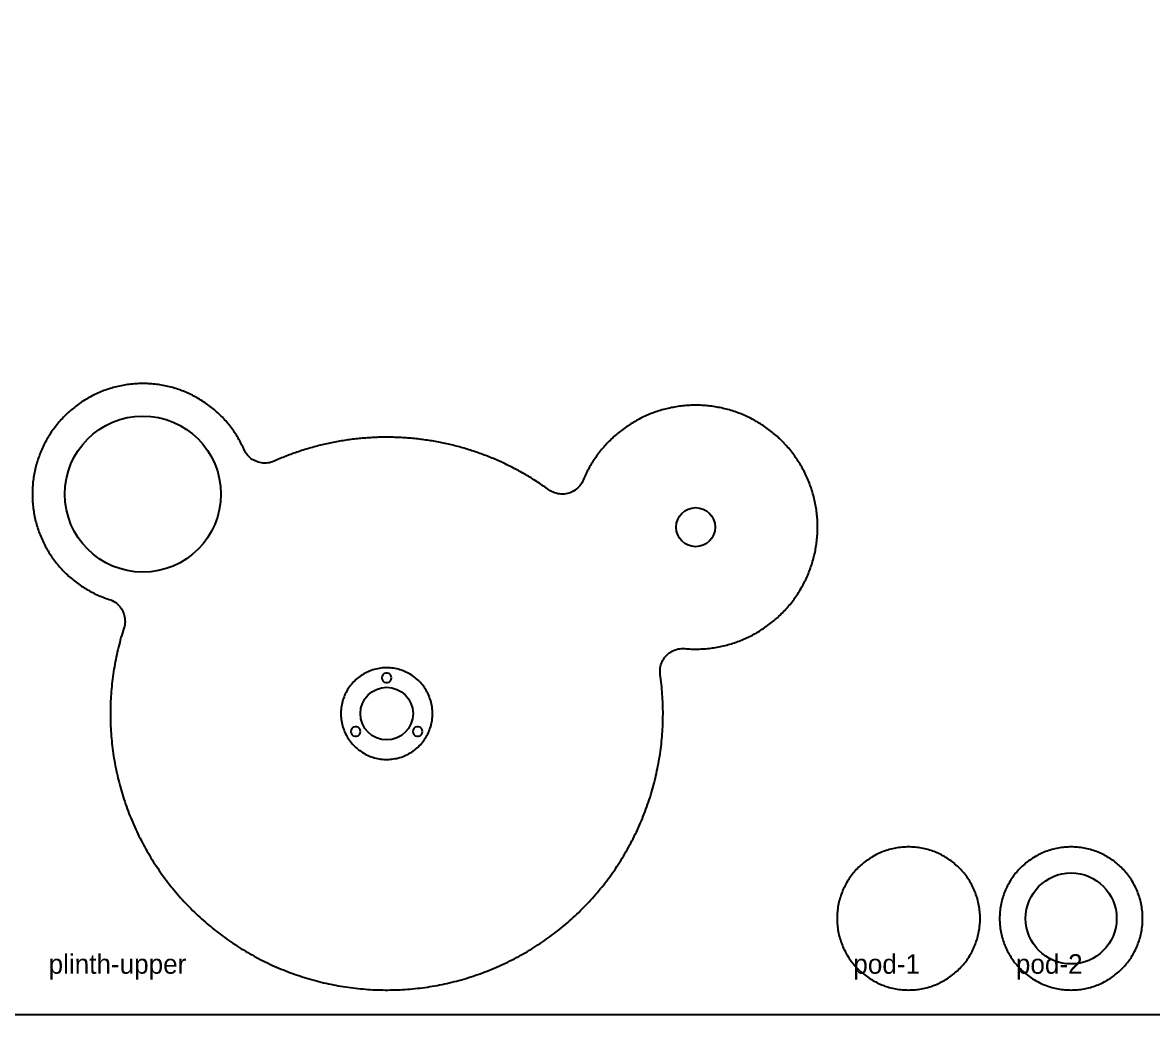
# Model space of a CAD drawing. Header units: millimetres. Extents: x 0 to 2440, y 0 to 1220.
# Drawn here: x 504 to 1199, y 0 to 610 of the extents above; entities that cross this region are included whole.
import ezdxf

# ---------------------------------------------------------------- set-up
doc = ezdxf.new("R2010")
doc.units = ezdxf.units.MM
for name, color, linetype in [('CUT_INSIDE', 5, 'Continuous'), ('CUT_OUTSIDE', 1, 'Continuous'), ('POCKET_16MM', 3, 'Continuous'), ('POCKET_6MM', 3, 'Continuous')]:
    doc.layers.add(name, color=color, linetype=linetype)

msp = doc.modelspace()

# ---------------------------------------------------------------- linework, layer by layer
at = {"layer": 'CUT_INSIDE'}
for centre, radius in [((578.09, 320), 48), ((918.18, 299.67), 12), ((728.09, 185), 16.2), ((1149.18, 59), 28)]:
    msp.add_circle(centre, radius, dxfattribs=at)
at = {"layer": 'CUT_OUTSIDE'}
for points in [[(911.49, 224.97), (912.49, 224.89), (913.49, 224.82), (914.49, 224.76), (915.49, 224.72), (916.49, 224.69), (917.49, 224.67), (918.49, 224.67), (919.49, 224.68), (920.49, 224.7), (921.49, 224.74), (922.49, 224.79), (923.49, 224.86), (924.49, 224.94), (925.49, 225.03), (926.48, 225.13), (927.48, 225.25), (928.47, 225.38), (929.46, 225.52), (930.45, 225.68), (931.44, 225.85), (932.42, 226.03), (933.4, 226.23), (934.38, 226.44), (935.36, 226.66), (936.33, 226.9), (937.3, 227.15), (938.27, 227.41), (939.23, 227.68), (940.19, 227.97), (941.14, 228.27), (942.1, 228.58), (943.04, 228.91), (943.99, 229.25), (944.92, 229.6), (945.86, 229.96), (946.78, 230.34), (947.71, 230.73), (948.63, 231.13), (949.54, 231.54), (950.44, 231.96), (951.35, 232.4), (952.24, 232.85), (953.13, 233.31), (954.01, 233.78), (954.89, 234.27), (955.76, 234.76), (956.62, 235.27), (957.48, 235.79), (958.33, 236.32), (959.17, 236.86), (960, 237.41), (960.83, 237.98), (961.65, 238.55), (962.46, 239.14), (963.27, 239.74), (964.06, 240.34), (964.85, 240.96), (965.63, 241.59), (966.4, 242.23), (967.17, 242.88), (967.92, 243.54), (968.66, 244.2), (969.4, 244.88), (970.13, 245.57), (970.85, 246.27), (971.55, 246.98), (972.25, 247.7), (972.94, 248.42), (973.62, 249.16), (974.29, 249.9), (974.95, 250.66), (975.6, 251.42), (976.24, 252.19), (976.87, 252.97), (977.48, 253.76), (978.09, 254.55), (978.69, 255.36), (979.28, 256.17), (979.85, 256.99), (980.42, 257.81), (980.97, 258.65), (981.51, 259.49), (982.04, 260.34), (982.56, 261.2), (983.07, 262.06), (983.57, 262.93), (984.05, 263.81), (984.52, 264.69), (984.98, 265.58), (985.43, 266.47), (985.87, 267.37), (986.3, 268.28), (986.71, 269.19), (987.11, 270.11), (987.5, 271.03), (987.87, 271.96), (988.24, 272.89), (988.59, 273.83), (988.93, 274.77), (989.25, 275.72), (989.57, 276.67), (989.87, 277.63), (990.16, 278.58), (990.43, 279.55), (990.69, 280.51), (990.94, 281.48), (991.18, 282.46), (991.4, 283.43), (991.61, 284.41), (991.81, 285.39), (991.99, 286.38), (992.16, 287.36), (992.32, 288.35), (992.47, 289.34), (992.6, 290.34), (992.72, 291.33), (992.82, 292.33), (992.91, 293.32), (992.99, 294.32), (993.05, 295.32), (993.11, 296.32), (993.14, 297.32), (993.17, 298.32), (993.18, 299.32), (993.18, 300.33), (993.16, 301.33), (993.13, 302.33), (993.09, 303.33), (993.04, 304.33), (992.97, 305.33), (992.88, 306.32), (992.79, 307.32), (992.68, 308.32), (992.56, 309.31), (992.42, 310.3), (992.27, 311.29), (992.11, 312.28), (991.94, 313.27), (991.75, 314.25), (991.55, 315.23), (991.33, 316.21), (991.11, 317.19), (990.87, 318.16), (990.61, 319.13), (990.35, 320.09), (990.07, 321.05), (989.78, 322.01), (989.47, 322.96), (989.15, 323.91), (988.82, 324.86), (988.48, 325.8), (988.13, 326.74), (987.76, 327.67), (987.38, 328.59), (986.99, 329.52), (986.58, 330.43), (986.16, 331.34), (985.74, 332.25), (985.29, 333.15), (984.84, 334.04), (984.38, 334.93), (983.9, 335.81), (983.41, 336.68), (982.91, 337.55), (982.4, 338.41), (981.88, 339.26), (981.34, 340.11), (980.8, 340.95), (980.24, 341.78), (979.67, 342.61), (979.09, 343.42), (978.5, 344.23), (977.9, 345.03), (977.29, 345.83), (976.67, 346.61), (976.04, 347.39), (975.4, 348.16), (974.75, 348.92), (974.08, 349.67), (973.41, 350.41), (972.73, 351.14), (972.04, 351.87), (971.33, 352.58), (970.62, 353.29), (969.9, 353.98), (969.17, 354.67), (968.43, 355.34), (967.69, 356.01), (966.93, 356.66), (966.16, 357.31), (965.39, 357.95), (964.61, 358.57), (963.82, 359.19), (963.02, 359.79), (962.21, 360.38), (961.4, 360.97), (960.58, 361.54), (959.75, 362.1), (958.91, 362.65), (958.06, 363.19), (957.21, 363.71), (956.35, 364.23), (955.49, 364.73), (954.62, 365.22), (953.74, 365.7), (952.85, 366.17), (951.96, 366.63), (951.07, 367.08), (950.16, 367.51), (949.25, 367.93), (948.34, 368.34), (947.42, 368.73), (946.5, 369.12), (945.57, 369.49), (944.63, 369.85), (943.69, 370.2), (942.75, 370.53), (941.8, 370.85), (940.85, 371.16), (939.89, 371.46), (938.93, 371.74), (937.97, 372.01), (937, 372.27), (936.03, 372.51), (935.05, 372.75), (934.08, 372.97), (933.1, 373.17), (932.11, 373.36), (931.13, 373.54), (930.14, 373.71), (929.15, 373.86), (928.16, 374), (927.17, 374.13), (926.17, 374.24), (925.18, 374.34), (924.18, 374.43), (923.18, 374.5), (922.18, 374.56), (921.18, 374.61), (920.18, 374.64), (919.18, 374.66), (918.18, 374.67), (917.18, 374.66), (916.18, 374.64), (915.17, 374.61), (914.17, 374.56), (913.17, 374.5), (912.18, 374.43), (911.18, 374.34), (910.18, 374.24), (909.19, 374.13), (908.19, 374), (907.2, 373.86), (906.21, 373.71), (905.23, 373.54), (904.24, 373.36), (903.26, 373.17), (902.28, 372.96), (901.3, 372.75), (900.33, 372.51), (899.36, 372.27), (898.39, 372.01), (897.42, 371.74), (896.46, 371.46), (895.51, 371.16), (894.55, 370.85), (893.61, 370.53), (892.66, 370.19), (891.72, 369.85), (890.79, 369.49), (889.86, 369.12), (888.93, 368.73), (888.02, 368.34), (887.1, 367.93), (886.19, 367.51), (885.29, 367.07), (884.39, 366.63), (883.5, 366.17), (882.62, 365.7), (881.74, 365.22), (880.87, 364.73), (880, 364.22), (879.14, 363.71), (878.29, 363.18), (877.45, 362.64), (876.61, 362.09), (875.78, 361.53), (874.96, 360.96), (874.14, 360.38), (873.34, 359.79), (872.54, 359.18), (871.75, 358.57), (870.97, 357.94), (870.19, 357.31), (869.43, 356.66), (868.67, 356.01), (867.92, 355.34), (867.18, 354.66), (866.45, 353.98), (865.73, 353.28), (865.02, 352.58), (864.32, 351.86), (863.63, 351.14), (862.95, 350.41), (862.27, 349.66), (861.61, 348.91), (860.96, 348.15), (860.32, 347.39), (859.69, 346.61), (859.06, 345.82), (858.45, 345.03), (857.85, 344.23), (857.26, 343.42), (856.68, 342.6), (856.12, 341.78), (855.56, 340.94), (855.01, 340.11), (854.48, 339.26), (853.96, 338.4), (853.45, 337.54), (852.95, 336.68), (852.46, 335.8), (851.98, 334.92), (851.52, 334.03), (851.06, 333.14), (850.62, 332.24), (850.19, 331.34), (849.78, 330.43), (849.37, 329.51), (848.98, 328.59), (848.56, 327.67), (848.07, 326.79), (847.52, 325.94), (846.91, 325.14), (846.25, 324.38), (845.53, 323.67), (844.76, 323.02), (843.95, 322.42), (843.09, 321.88), (842.2, 321.41), (841.28, 321), (840.33, 320.65), (839.36, 320.38), (838.37, 320.18), (837.37, 320.05), (836.37, 319.99), (835.36, 320.01), (834.35, 320.09), (833.36, 320.25), (832.37, 320.48), (831.41, 320.78), (830.47, 321.15), (829.56, 321.59), (828.69, 322.09), (827.85, 322.65), (827.03, 323.24), (826.21, 323.82), (825.39, 324.4), (824.56, 324.97), (823.73, 325.54), (822.9, 326.1), (822.07, 326.66), (821.23, 327.21), (820.38, 327.76), (819.54, 328.31), (818.69, 328.84), (817.84, 329.38), (816.98, 329.91), (816.12, 330.43), (815.26, 330.95), (814.4, 331.46), (813.53, 331.97), (812.66, 332.47), (811.79, 332.97), (810.91, 333.46), (810.03, 333.95), (809.15, 334.43), (808.26, 334.91), (807.37, 335.38), (806.48, 335.84), (805.59, 336.3), (804.69, 336.76), (803.8, 337.21), (802.89, 337.66), (801.99, 338.1), (801.08, 338.53), (800.17, 338.96), (799.26, 339.38), (798.35, 339.8), (797.43, 340.21), (796.51, 340.62), (795.59, 341.02), (794.67, 341.42), (793.74, 341.81), (792.81, 342.2), (791.88, 342.58), (790.95, 342.95), (790.01, 343.32), (789.08, 343.68), (788.14, 344.04), (787.2, 344.39), (786.25, 344.74), (785.31, 345.08), (784.36, 345.42), (783.41, 345.75), (782.46, 346.07), (781.5, 346.39), (780.55, 346.7), (779.59, 347.01), (778.63, 347.31), (777.67, 347.61), (776.71, 347.9), (775.75, 348.18), (774.78, 348.46), (773.81, 348.73), (772.84, 349), (771.87, 349.26), (770.9, 349.52), (769.93, 349.77), (768.95, 350.01), (767.98, 350.25), (767, 350.49), (766.02, 350.71), (765.04, 350.93), (764.06, 351.15), (763.07, 351.36), (762.09, 351.56), (761.1, 351.76), (760.12, 351.95), (759.13, 352.14), (758.14, 352.32), (757.15, 352.5), (756.16, 352.67), (755.17, 352.83), (754.17, 352.99), (753.18, 353.14), (752.19, 353.28), (751.19, 353.42), (750.19, 353.56), (749.2, 353.68), (748.2, 353.81), (747.2, 353.92), (746.2, 354.03), (745.2, 354.14), (744.2, 354.23), (743.2, 354.33), (742.2, 354.41), (741.2, 354.49), (740.19, 354.57), (739.19, 354.64), (738.19, 354.7), (737.18, 354.76), (736.18, 354.81), (735.18, 354.85), (734.17, 354.89), (733.17, 354.92), (732.16, 354.95), (731.16, 354.97), (730.15, 354.99), (729.15, 355), (728.14, 355), (727.14, 355), (726.13, 354.99), (725.12, 354.97), (724.12, 354.95), (723.11, 354.93), (722.11, 354.89), (721.11, 354.86), (720.1, 354.81), (719.1, 354.76), (718.09, 354.7), (717.09, 354.64), (716.09, 354.57), (715.08, 354.5), (714.08, 354.42), (713.08, 354.34), (712.08, 354.24), (711.08, 354.15), (710.08, 354.04), (709.08, 353.93), (708.08, 353.82), (707.08, 353.7), (706.09, 353.57), (705.09, 353.44), (704.09, 353.3), (703.1, 353.15), (702.11, 353), (701.11, 352.84), (700.12, 352.68), (699.13, 352.51), (698.14, 352.34), (697.15, 352.16), (696.16, 351.97), (695.18, 351.78), (694.19, 351.58), (693.21, 351.38), (692.22, 351.17), (691.24, 350.96), (690.26, 350.74), (689.28, 350.51), (688.3, 350.28), (687.33, 350.04), (686.35, 349.8), (685.38, 349.55), (684.4, 349.29), (683.43, 349.03), (682.46, 348.76), (681.5, 348.49), (680.53, 348.21), (679.57, 347.93), (678.6, 347.64), (677.64, 347.34), (676.68, 347.04), (675.73, 346.73), (674.77, 346.42), (673.82, 346.1), (672.87, 345.78), (671.92, 345.45), (670.97, 345.11), (670.02, 344.77), (669.08, 344.43), (668.14, 344.08), (667.2, 343.72), (666.26, 343.36), (665.32, 342.99), (664.39, 342.61), (663.46, 342.23), (662.53, 341.85), (661.61, 341.46), (660.68, 341.06), (659.76, 340.66), (658.84, 340.26), (657.91, 339.88), (656.96, 339.57), (655.98, 339.33), (654.99, 339.16), (654, 339.07), (652.99, 339.04), (651.99, 339.09), (651, 339.21), (650.01, 339.39), (649.04, 339.65), (648.1, 339.98), (647.18, 340.37), (646.28, 340.83), (645.43, 341.35), (644.61, 341.94), (643.84, 342.57), (643.11, 343.27), (642.44, 344.01), (641.82, 344.8), (641.26, 345.63), (640.76, 346.5), (640.32, 347.4), (639.91, 348.31), (639.49, 349.22), (639.05, 350.12), (638.6, 351.01), (638.14, 351.9), (637.67, 352.78), (637.18, 353.65), (636.67, 354.52), (636.16, 355.38), (635.63, 356.23), (635.09, 357.07), (634.54, 357.91), (633.98, 358.73), (633.4, 359.55), (632.81, 360.36), (632.21, 361.16), (631.6, 361.95), (630.98, 362.74), (630.35, 363.51), (629.7, 364.28), (629.04, 365.03), (628.37, 365.77), (627.69, 366.51), (627.01, 367.23), (626.3, 367.95), (625.59, 368.65), (624.87, 369.35), (624.14, 370.03), (623.4, 370.7), (622.65, 371.36), (621.89, 372.01), (621.12, 372.65), (620.34, 373.28), (619.55, 373.9), (618.75, 374.5), (617.95, 375.09), (617.13, 375.67), (616.31, 376.24), (615.48, 376.8), (614.64, 377.34), (613.79, 377.87), (612.93, 378.39), (612.07, 378.9), (611.2, 379.39), (610.32, 379.87), (609.44, 380.34), (608.55, 380.8), (607.65, 381.24), (606.74, 381.67), (605.83, 382.08), (604.92, 382.48), (603.99, 382.87), (603.07, 383.25), (602.13, 383.61), (601.19, 383.95), (600.25, 384.29), (599.3, 384.61), (598.35, 384.91), (597.39, 385.2), (596.43, 385.48), (595.46, 385.74), (594.49, 385.99), (593.52, 386.22), (592.55, 386.44), (591.57, 386.65), (590.58, 386.84), (589.6, 387.02), (588.61, 387.18), (587.62, 387.33), (586.63, 387.46), (585.64, 387.58), (584.64, 387.68), (583.64, 387.77), (582.65, 387.85), (581.65, 387.91), (580.65, 387.95), (579.65, 387.98), (578.65, 388), (577.65, 388), (576.65, 387.98), (575.64, 387.95), (574.65, 387.91), (573.65, 387.85), (572.65, 387.78), (571.65, 387.69), (570.66, 387.59), (569.66, 387.47), (568.67, 387.34), (567.68, 387.2), (566.69, 387.04), (565.71, 386.86), (564.72, 386.67), (563.74, 386.47), (562.77, 386.25), (561.79, 386.02), (560.83, 385.77), (559.86, 385.51), (558.9, 385.23), (557.94, 384.94), (556.99, 384.64), (556.04, 384.32), (555.09, 383.99), (554.15, 383.65), (553.22, 383.29), (552.29, 382.91), (551.37, 382.53), (550.45, 382.13), (549.54, 381.71), (548.63, 381.29), (547.74, 380.85), (546.84, 380.39), (545.96, 379.93), (545.08, 379.45), (544.21, 378.96), (543.34, 378.45), (542.49, 377.93), (541.64, 377.4), (540.8, 376.86), (539.97, 376.31), (539.14, 375.74), (538.32, 375.16), (537.52, 374.57), (536.72, 373.97), (535.93, 373.35), (535.15, 372.73), (534.38, 372.09), (533.62, 371.44), (532.86, 370.78), (532.12, 370.11), (531.39, 369.43), (530.67, 368.73), (529.95, 368.03), (529.25, 367.32), (528.56, 366.59), (527.88, 365.86), (527.21, 365.12), (526.55, 364.36), (525.91, 363.6), (525.27, 362.83), (524.65, 362.04), (524.03, 361.25), (523.43, 360.45), (522.84, 359.64), (522.26, 358.83), (521.7, 358), (521.15, 357.17), (520.61, 356.33), (520.08, 355.48), (519.56, 354.62), (519.06, 353.75), (518.57, 352.88), (518.09, 352), (517.63, 351.11), (517.17, 350.22), (516.74, 349.32), (516.31, 348.42), (515.9, 347.5), (515.5, 346.59), (515.12, 345.66), (514.75, 344.73), (514.39, 343.8), (514.05, 342.86), (513.72, 341.91), (513.4, 340.96), (513.1, 340.01), (512.81, 339.05), (512.54, 338.09), (512.28, 337.12), (512.04, 336.15), (511.8, 335.18), (511.59, 334.2), (511.39, 333.22), (511.2, 332.24), (511.03, 331.25), (510.87, 330.26), (510.72, 329.27), (510.6, 328.28), (510.48, 327.29), (510.38, 326.29), (510.3, 325.29), (510.23, 324.3), (510.17, 323.3), (510.13, 322.3), (510.1, 321.3), (510.09, 320.3), (510.09, 319.3), (510.11, 318.29), (510.14, 317.29), (510.19, 316.29), (510.25, 315.3), (510.33, 314.3), (510.42, 313.3), (510.53, 312.31), (510.65, 311.31), (510.78, 310.32), (510.93, 309.33), (511.1, 308.35), (511.27, 307.36), (511.47, 306.38), (511.67, 305.4), (511.9, 304.42), (512.13, 303.45), (512.38, 302.48), (512.65, 301.52), (512.93, 300.56), (513.22, 299.6), (513.53, 298.65), (513.85, 297.7), (514.18, 296.76), (514.53, 295.82), (514.9, 294.89), (515.27, 293.96), (515.66, 293.04), (516.07, 292.12), (516.48, 291.21), (516.91, 290.31), (517.36, 289.41), (517.81, 288.52), (518.28, 287.64), (518.77, 286.76), (519.26, 285.89), (519.77, 285.03), (520.29, 284.18), (520.82, 283.33), (521.37, 282.49), (521.93, 281.66), (522.5, 280.84), (523.08, 280.02), (523.67, 279.22), (524.28, 278.42), (524.9, 277.63), (525.53, 276.86), (526.17, 276.09), (526.82, 275.33), (527.48, 274.58), (528.16, 273.84), (528.84, 273.11), (529.54, 272.39), (530.24, 271.68), (530.96, 270.98), (531.69, 270.29), (532.42, 269.62), (533.17, 268.95), (533.92, 268.29), (534.69, 267.65), (535.46, 267.02), (536.25, 266.39), (537.04, 265.78), (537.84, 265.19), (538.66, 264.6), (539.47, 264.03), (540.3, 263.46), (541.14, 262.91), (541.98, 262.38), (542.83, 261.85), (543.69, 261.34), (544.56, 260.84), (545.44, 260.35), (546.32, 259.88), (547.2, 259.42), (548.1, 258.97), (549, 258.53), (549.91, 258.11), (550.82, 257.71), (551.74, 257.31), (552.67, 256.93), (553.6, 256.56), (554.53, 256.21), (555.48, 255.87), (556.42, 255.54), (557.37, 255.23), (558.32, 254.89), (559.23, 254.49), (560.12, 254.02), (560.97, 253.48), (561.78, 252.89), (562.54, 252.24), (563.26, 251.54), (563.92, 250.79), (564.53, 249.99), (565.08, 249.16), (565.57, 248.28), (565.99, 247.37), (566.35, 246.44), (566.64, 245.48), (566.86, 244.5), (567.01, 243.51), (567.09, 242.51), (567.1, 241.51), (567.04, 240.51), (566.9, 239.51), (566.7, 238.53), (566.42, 237.57), (565.95, 236.11), (565.5, 234.65), (565.06, 233.19), (564.63, 231.72), (564.22, 230.25), (563.82, 228.77), (563.43, 227.29), (563.06, 225.81), (562.7, 224.32), (562.35, 222.83), (562.02, 221.34), (561.7, 219.85), (561.39, 218.35), (561.1, 216.85), (560.82, 215.34), (560.55, 213.84), (560.3, 212.33), (560.06, 210.82), (559.84, 209.31), (559.62, 207.79), (559.43, 206.28), (559.24, 204.76), (559.07, 203.24), (558.91, 201.72), (558.77, 200.2), (558.64, 198.67), (558.52, 197.15), (558.42, 195.62), (558.33, 194.1), (558.26, 192.57), (558.2, 191.04), (558.15, 189.51), (558.12, 187.98), (558.1, 186.45), (558.09, 184.93), (558.1, 183.4), (558.12, 181.87), (558.15, 180.34), (558.2, 178.81), (558.26, 177.28), (558.34, 175.76), (558.43, 174.23), (558.53, 172.7), (558.65, 171.18), (558.78, 169.65), (558.93, 168.13), (559.09, 166.61), (559.26, 165.09), (559.44, 163.57), (559.64, 162.06), (559.86, 160.54), (560.08, 159.03), (560.32, 157.52), (560.58, 156.01), (560.85, 154.51), (561.13, 153.01), (561.42, 151.51), (561.73, 150.01), (562.05, 148.51), (562.39, 147.02), (562.73, 145.53), (563.1, 144.05), (563.47, 142.56), (563.86, 141.08), (564.26, 139.61), (564.68, 138.14), (565.1, 136.67), (565.54, 135.21), (566, 133.75), (566.47, 132.29), (566.95, 130.84), (567.44, 129.39), (567.95, 127.95), (568.47, 126.51), (569, 125.08), (569.55, 123.65), (570.1, 122.22), (570.67, 120.81), (571.26, 119.39), (571.85, 117.98), (572.46, 116.58), (573.09, 115.19), (573.72, 113.79), (574.37, 112.41), (575.03, 111.03), (575.7, 109.65), (576.38, 108.29), (577.08, 106.93), (577.79, 105.57), (578.51, 104.22), (579.24, 102.88), (579.98, 101.54), (580.74, 100.22), (581.51, 98.89), (582.29, 97.58), (583.08, 96.27), (583.89, 94.97), (584.7, 93.68), (585.53, 92.39), (586.37, 91.11), (587.22, 89.84), (588.08, 88.58), (588.95, 87.32), (589.84, 86.07), (590.73, 84.84), (591.64, 83.6), (592.56, 82.38), (593.48, 81.17), (594.42, 79.96), (595.37, 78.76), (596.33, 77.57), (597.31, 76.39), (598.29, 75.22), (599.28, 74.06), (600.28, 72.9), (601.3, 71.76), (602.32, 70.62), (603.35, 69.49), (604.4, 68.38), (605.45, 67.27), (606.52, 66.17), (607.59, 65.08), (608.67, 64), (609.77, 62.93), (610.87, 61.87), (611.98, 60.83), (613.1, 59.79), (614.23, 58.76), (615.37, 57.74), (616.52, 56.73), (617.68, 55.73), (618.85, 54.74), (620.02, 53.77), (621.21, 52.8), (622.4, 51.84), (623.61, 50.9), (624.82, 49.96), (626.03, 49.04), (627.26, 48.13), (628.5, 47.23), (629.74, 46.34), (630.99, 45.46), (632.25, 44.59), (633.52, 43.73), (634.79, 42.89), (636.07, 42.05), (637.36, 41.23), (638.66, 40.42), (639.96, 39.62), (641.27, 38.84), (642.59, 38.06), (643.92, 37.3), (645.25, 36.55), (646.59, 35.81), (647.93, 35.08), (649.29, 34.37), (650.64, 33.66), (652.01, 32.97), (653.38, 32.3), (654.75, 31.63), (656.14, 30.98), (657.53, 30.34), (658.92, 29.71), (660.32, 29.09), (661.72, 28.49), (663.13, 27.9), (664.55, 27.32), (665.97, 26.75), (667.4, 26.2), (668.83, 25.66), (670.26, 25.14), (671.7, 24.62), (673.15, 24.12), (674.6, 23.63), (676.05, 23.16), (677.51, 22.7), (678.97, 22.25), (680.44, 21.81), (681.91, 21.39), (683.38, 20.98), (684.86, 20.59), (686.34, 20.21), (687.82, 19.84), (689.31, 19.48), (690.8, 19.14), (692.29, 18.81), (693.79, 18.5), (695.29, 18.19), (696.79, 17.91), (698.29, 17.63), (699.8, 17.37), (701.31, 17.12), (702.82, 16.89), (704.33, 16.67), (705.85, 16.46), (707.37, 16.27), (708.88, 16.09), (710.4, 15.92), (711.93, 15.77), (713.45, 15.63), (714.97, 15.51), (716.5, 15.39), (718.02, 15.3), (719.55, 15.21), (721.08, 15.14), (722.61, 15.09), (724.13, 15.04), (725.66, 15.02), (727.19, 15), (728.72, 15), (730.25, 15.01), (731.78, 15.04), (733.31, 15.08), (734.84, 15.13), (736.36, 15.2), (737.89, 15.28), (739.42, 15.38), (740.94, 15.49), (742.47, 15.61), (743.99, 15.74), (745.51, 15.89), (747.03, 16.06), (748.55, 16.23), (750.07, 16.43), (751.58, 16.63), (753.1, 16.85), (754.61, 17.08), (756.12, 17.33), (757.62, 17.58), (759.13, 17.86), (760.63, 18.14), (762.13, 18.44), (763.63, 18.75), (765.12, 19.08), (766.61, 19.42), (768.1, 19.77), (769.58, 20.14), (771.06, 20.52), (772.54, 20.91), (774.02, 21.32), (775.49, 21.74), (776.95, 22.17), (778.42, 22.62), (779.87, 23.08), (781.33, 23.55), (782.78, 24.04), (784.22, 24.53), (785.67, 25.05), (787.1, 25.57), (788.53, 26.11), (789.96, 26.66), (791.38, 27.22), (792.8, 27.8), (794.21, 28.38), (795.62, 28.99), (797.02, 29.6), (798.41, 30.23), (799.8, 30.86), (801.18, 31.52), (802.56, 32.18), (803.93, 32.86), (805.3, 33.54), (806.66, 34.24), (808.01, 34.96), (809.36, 35.68), (810.7, 36.42), (812.03, 37.17), (813.36, 37.93), (814.68, 38.7), (815.99, 39.49), (817.29, 40.28), (818.59, 41.09), (819.88, 41.91), (821.16, 42.74), (822.44, 43.59), (823.71, 44.44), (824.97, 45.31), (826.22, 46.18), (827.47, 47.07), (828.7, 47.97), (829.93, 48.88), (831.15, 49.8), (832.36, 50.73), (833.57, 51.68), (834.76, 52.63), (835.95, 53.6), (837.13, 54.57), (838.29, 55.56), (839.45, 56.55), (840.6, 57.56), (841.75, 58.58), (842.88, 59.61), (844, 60.64), (845.12, 61.69), (846.22, 62.75), (847.32, 63.82), (848.4, 64.89), (849.48, 65.98), (850.54, 67.08), (851.6, 68.18), (852.64, 69.3), (853.68, 70.42), (854.7, 71.56), (855.72, 72.7), (856.72, 73.85), (857.72, 75.02), (858.7, 76.19), (859.68, 77.37), (860.64, 78.55), (861.59, 79.75), (862.53, 80.96), (863.46, 82.17), (864.38, 83.39), (865.29, 84.62), (866.19, 85.86), (867.07, 87.1), (867.95, 88.36), (868.81, 89.62), (869.66, 90.89), (870.51, 92.17), (871.33, 93.45), (872.15, 94.74), (872.96, 96.04), (873.75, 97.35), (874.53, 98.66), (875.31, 99.99), (876.06, 101.31), (876.81, 102.65), (877.55, 103.99), (878.27, 105.34), (878.98, 106.69), (879.68, 108.05), (880.36, 109.42), (881.04, 110.79), (881.7, 112.17), (882.35, 113.55), (882.98, 114.94), (883.61, 116.34), (884.22, 117.74), (884.82, 119.15), (885.4, 120.56), (885.98, 121.98), (886.54, 123.4), (887.08, 124.83), (887.62, 126.26), (888.14, 127.7), (888.65, 129.14), (889.15, 130.59), (889.63, 132.04), (890.1, 133.49), (890.56, 134.95), (891, 136.41), (891.43, 137.88), (891.85, 139.35), (892.25, 140.83), (892.64, 142.31), (893.02, 143.79), (893.38, 145.27), (893.73, 146.76), (894.07, 148.25), (894.39, 149.75), (894.7, 151.24), (895, 152.74), (895.28, 154.25), (895.55, 155.75), (895.81, 157.26), (896.05, 158.77), (896.28, 160.28), (896.5, 161.8), (896.7, 163.31), (896.89, 164.83), (897.06, 166.35), (897.22, 167.87), (897.37, 169.39), (897.5, 170.91), (897.62, 172.44), (897.73, 173.96), (897.82, 175.49), (897.9, 177.02), (897.97, 178.54), (898.02, 180.07), (898.06, 181.6), (898.08, 183.13), (898.09, 184.66), (898.09, 186.19), (898.07, 187.72), (898.04, 189.25), (897.99, 190.77), (897.93, 192.3), (897.86, 193.83), (897.77, 195.36), (897.67, 196.88), (897.56, 198.41), (897.43, 199.93), (897.29, 201.45), (897.14, 202.97), (896.97, 204.49), (896.79, 206.01), (896.59, 207.53), (896.38, 209.04), (896.27, 210.05), (896.24, 211.06), (896.28, 212.06), (896.39, 213.07), (896.57, 214.06), (896.83, 215.04), (897.15, 215.99), (897.54, 216.92), (898, 217.82), (898.52, 218.68), (899.1, 219.51), (899.74, 220.29), (900.44, 221.02), (901.18, 221.7), (901.97, 222.32), (902.81, 222.89), (903.68, 223.39), (904.59, 223.83), (905.53, 224.21), (906.49, 224.51), (907.47, 224.75), (908.47, 224.91), (909.47, 225), (910.48, 225.02), (911.49, 224.97)], [(1093.18, 59), (1093.17, 60), (1093.13, 61), (1093.08, 62), (1093, 63), (1092.89, 64), (1092.77, 64.99), (1092.62, 65.98), (1092.45, 66.97), (1092.26, 67.95), (1092.04, 68.93), (1091.81, 69.9), (1091.55, 70.87), (1091.27, 71.83), (1090.96, 72.79), (1090.64, 73.73), (1090.29, 74.67), (1089.93, 75.61), (1089.54, 76.53), (1089.13, 77.44), (1088.7, 78.35), (1088.25, 79.24), (1087.78, 80.13), (1087.28, 81), (1086.77, 81.86), (1086.24, 82.71), (1085.69, 83.55), (1085.13, 84.37), (1084.54, 85.19), (1083.93, 85.98), (1083.31, 86.77), (1082.67, 87.54), (1082.01, 88.29), (1081.34, 89.03), (1080.64, 89.76), (1079.94, 90.46), (1079.21, 91.16), (1078.47, 91.83), (1077.72, 92.49), (1076.95, 93.13), (1076.16, 93.75), (1075.37, 94.36), (1074.55, 94.95), (1073.73, 95.51), (1072.89, 96.06), (1072.04, 96.59), (1071.18, 97.11), (1070.31, 97.6), (1069.42, 98.07), (1068.53, 98.52), (1067.62, 98.95), (1066.71, 99.36), (1065.79, 99.75), (1064.85, 100.11), (1063.91, 100.46), (1062.97, 100.78), (1062.01, 101.09), (1061.05, 101.37), (1060.08, 101.63), (1059.11, 101.86), (1058.13, 102.08), (1057.15, 102.27), (1056.16, 102.44), (1055.17, 102.59), (1054.18, 102.72), (1053.18, 102.82), (1052.18, 102.9), (1051.18, 102.95), (1050.18, 102.99), (1049.18, 103), (1048.18, 102.99), (1047.18, 102.95), (1046.18, 102.9), (1045.18, 102.82), (1044.18, 102.72), (1043.19, 102.59), (1042.2, 102.44), (1041.21, 102.27), (1040.23, 102.08), (1039.25, 101.86), (1038.28, 101.63), (1037.31, 101.37), (1036.35, 101.09), (1035.39, 100.78), (1034.44, 100.46), (1033.51, 100.11), (1032.57, 99.75), (1031.65, 99.36), (1030.74, 98.95), (1029.83, 98.52), (1028.94, 98.07), (1028.05, 97.6), (1027.18, 97.11), (1026.32, 96.59), (1025.47, 96.06), (1024.63, 95.51), (1023.81, 94.95), (1022.99, 94.36), (1022.2, 93.75), (1021.41, 93.13), (1020.64, 92.49), (1019.89, 91.83), (1019.15, 91.16), (1018.42, 90.46), (1017.71, 89.76), (1017.02, 89.03), (1016.35, 88.29), (1015.69, 87.54), (1015.05, 86.77), (1014.43, 85.98), (1013.82, 85.19), (1013.23, 84.37), (1012.66, 83.55), (1012.12, 82.71), (1011.59, 81.86), (1011.07, 81), (1010.58, 80.13), (1010.11, 79.24), (1009.66, 78.35), (1009.23, 77.44), (1008.82, 76.53), (1008.43, 75.61), (1008.07, 74.67), (1007.72, 73.73), (1007.4, 72.79), (1007.09, 71.83), (1006.81, 70.87), (1006.55, 69.9), (1006.31, 68.93), (1006.1, 67.95), (1005.91, 66.97), (1005.74, 65.98), (1005.59, 64.99), (1005.46, 64), (1005.36, 63), (1005.28, 62), (1005.23, 61), (1005.19, 60), (1005.18, 59), (1005.19, 58), (1005.23, 57), (1005.28, 56), (1005.36, 55), (1005.46, 54), (1005.59, 53.01), (1005.74, 52.02), (1005.91, 51.03), (1006.1, 50.05), (1006.31, 49.07), (1006.55, 48.1), (1006.81, 47.13), (1007.09, 46.17), (1007.4, 45.21), (1007.72, 44.27), (1008.07, 43.33), (1008.43, 42.39), (1008.82, 41.47), (1009.23, 40.56), (1009.66, 39.65), (1010.11, 38.76), (1010.58, 37.87), (1011.07, 37), (1011.59, 36.14), (1012.12, 35.29), (1012.66, 34.45), (1013.23, 33.63), (1013.82, 32.81), (1014.43, 32.02), (1015.05, 31.23), (1015.69, 30.46), (1016.35, 29.71), (1017.02, 28.97), (1017.71, 28.24), (1018.42, 27.54), (1019.15, 26.84), (1019.89, 26.17), (1020.64, 25.51), (1021.41, 24.87), (1022.2, 24.25), (1022.99, 23.64), (1023.81, 23.05), (1024.63, 22.49), (1025.47, 21.94), (1026.32, 21.41), (1027.18, 20.89), (1028.05, 20.4), (1028.94, 19.93), (1029.83, 19.48), (1030.74, 19.05), (1031.65, 18.64), (1032.57, 18.25), (1033.51, 17.89), (1034.44, 17.54), (1035.39, 17.22), (1036.35, 16.91), (1037.31, 16.63), (1038.28, 16.37), (1039.25, 16.14), (1040.23, 15.92), (1041.21, 15.73), (1042.2, 15.56), (1043.19, 15.41), (1044.18, 15.28), (1045.18, 15.18), (1046.18, 15.1), (1047.18, 15.05), (1048.18, 15.01), (1049.18, 15), (1050.18, 15.01), (1051.18, 15.05), (1052.18, 15.1), (1053.18, 15.18), (1054.18, 15.28), (1055.17, 15.41), (1056.16, 15.56), (1057.15, 15.73), (1058.13, 15.92), (1059.11, 16.14), (1060.08, 16.37), (1061.05, 16.63), (1062.01, 16.91), (1062.97, 17.22), (1063.91, 17.54), (1064.85, 17.89), (1065.79, 18.25), (1066.71, 18.64), (1067.62, 19.05), (1068.53, 19.48), (1069.42, 19.93), (1070.31, 20.4), (1071.18, 20.89), (1072.04, 21.41), (1072.89, 21.94), (1073.73, 22.49), (1074.55, 23.05), (1075.37, 23.64), (1076.16, 24.25), (1076.95, 24.87), (1077.72, 25.51), (1078.47, 26.17), (1079.21, 26.84), (1079.94, 27.54), (1080.64, 28.24), (1081.34, 28.97), (1082.01, 29.71), (1082.67, 30.46), (1083.31, 31.23), (1083.93, 32.02), (1084.54, 32.81), (1085.13, 33.63), (1085.69, 34.45), (1086.24, 35.29), (1086.77, 36.14), (1087.28, 37), (1087.78, 37.87), (1088.25, 38.76), (1088.7, 39.65), (1089.13, 40.56), (1089.54, 41.47), (1089.93, 42.39), (1090.29, 43.33), (1090.64, 44.27), (1090.96, 45.21), (1091.27, 46.17), (1091.55, 47.13), (1091.81, 48.1), (1092.04, 49.07), (1092.26, 50.05), (1092.45, 51.03), (1092.62, 52.02), (1092.77, 53.01), (1092.89, 54), (1093, 55), (1093.08, 56), (1093.13, 57), (1093.17, 58), (1093.18, 59)], [(1193.18, 59), (1193.17, 60), (1193.13, 61), (1193.08, 62), (1193, 63), (1192.89, 64), (1192.77, 64.99), (1192.62, 65.98), (1192.45, 66.97), (1192.26, 67.95), (1192.04, 68.93), (1191.81, 69.9), (1191.55, 70.87), (1191.27, 71.83), (1190.96, 72.79), (1190.64, 73.73), (1190.29, 74.67), (1189.93, 75.61), (1189.54, 76.53), (1189.13, 77.44), (1188.7, 78.35), (1188.25, 79.24), (1187.78, 80.13), (1187.28, 81), (1186.77, 81.86), (1186.24, 82.71), (1185.69, 83.55), (1185.13, 84.37), (1184.54, 85.19), (1183.93, 85.98), (1183.31, 86.77), (1182.67, 87.54), (1182.01, 88.29), (1181.34, 89.03), (1180.64, 89.76), (1179.94, 90.46), (1179.21, 91.16), (1178.47, 91.83), (1177.72, 92.49), (1176.95, 93.13), (1176.16, 93.75), (1175.37, 94.36), (1174.55, 94.95), (1173.73, 95.51), (1172.89, 96.06), (1172.04, 96.59), (1171.18, 97.11), (1170.31, 97.6), (1169.42, 98.07), (1168.53, 98.52), (1167.62, 98.95), (1166.71, 99.36), (1165.79, 99.75), (1164.85, 100.11), (1163.91, 100.46), (1162.97, 100.78), (1162.01, 101.09), (1161.05, 101.37), (1160.08, 101.63), (1159.11, 101.86), (1158.13, 102.08), (1157.15, 102.27), (1156.16, 102.44), (1155.17, 102.59), (1154.18, 102.72), (1153.18, 102.82), (1152.18, 102.9), (1151.18, 102.95), (1150.18, 102.99), (1149.18, 103), (1148.18, 102.99), (1147.18, 102.95), (1146.18, 102.9), (1145.18, 102.82), (1144.18, 102.72), (1143.19, 102.59), (1142.2, 102.44), (1141.21, 102.27), (1140.23, 102.08), (1139.25, 101.86), (1138.28, 101.63), (1137.31, 101.37), (1136.35, 101.09), (1135.39, 100.78), (1134.44, 100.46), (1133.51, 100.11), (1132.57, 99.75), (1131.65, 99.36), (1130.74, 98.95), (1129.83, 98.52), (1128.94, 98.07), (1128.05, 97.6), (1127.18, 97.11), (1126.32, 96.59), (1125.47, 96.06), (1124.63, 95.51), (1123.81, 94.95), (1122.99, 94.36), (1122.2, 93.75), (1121.41, 93.13), (1120.64, 92.49), (1119.89, 91.83), (1119.15, 91.16), (1118.42, 90.46), (1117.71, 89.76), (1117.02, 89.03), (1116.35, 88.29), (1115.69, 87.54), (1115.05, 86.77), (1114.43, 85.98), (1113.82, 85.19), (1113.23, 84.37), (1112.66, 83.55), (1112.12, 82.71), (1111.59, 81.86), (1111.07, 81), (1110.58, 80.13), (1110.11, 79.24), (1109.66, 78.35), (1109.23, 77.44), (1108.82, 76.53), (1108.43, 75.61), (1108.07, 74.67), (1107.72, 73.73), (1107.4, 72.79), (1107.09, 71.83), (1106.81, 70.87), (1106.55, 69.9), (1106.31, 68.93), (1106.1, 67.95), (1105.91, 66.97), (1105.74, 65.98), (1105.59, 64.99), (1105.46, 64), (1105.36, 63), (1105.28, 62), (1105.23, 61), (1105.19, 60), (1105.18, 59), (1105.19, 58), (1105.23, 57), (1105.28, 56), (1105.36, 55), (1105.46, 54), (1105.59, 53.01), (1105.74, 52.02), (1105.91, 51.03), (1106.1, 50.05), (1106.31, 49.07), (1106.55, 48.1), (1106.81, 47.13), (1107.09, 46.17), (1107.4, 45.21), (1107.72, 44.27), (1108.07, 43.33), (1108.43, 42.39), (1108.82, 41.47), (1109.23, 40.56), (1109.66, 39.65), (1110.11, 38.76), (1110.58, 37.87), (1111.07, 37), (1111.59, 36.14), (1112.12, 35.29), (1112.66, 34.45), (1113.23, 33.63), (1113.82, 32.81), (1114.43, 32.02), (1115.05, 31.23), (1115.69, 30.46), (1116.35, 29.71), (1117.02, 28.97), (1117.71, 28.24), (1118.42, 27.54), (1119.15, 26.84), (1119.89, 26.17), (1120.64, 25.51), (1121.41, 24.87), (1122.2, 24.25), (1122.99, 23.64), (1123.81, 23.05), (1124.63, 22.49), (1125.47, 21.94), (1126.32, 21.41), (1127.18, 20.89), (1128.05, 20.4), (1128.94, 19.93), (1129.83, 19.48), (1130.74, 19.05), (1131.65, 18.64), (1132.57, 18.25), (1133.51, 17.89), (1134.44, 17.54), (1135.39, 17.22), (1136.35, 16.91), (1137.31, 16.63), (1138.28, 16.37), (1139.25, 16.14), (1140.23, 15.92), (1141.21, 15.73), (1142.2, 15.56), (1143.19, 15.41), (1144.18, 15.28), (1145.18, 15.18), (1146.18, 15.1), (1147.18, 15.05), (1148.18, 15.01), (1149.18, 15), (1150.18, 15.01), (1151.18, 15.05), (1152.18, 15.1), (1153.18, 15.18), (1154.18, 15.28), (1155.17, 15.41), (1156.16, 15.56), (1157.15, 15.73), (1158.13, 15.92), (1159.11, 16.14), (1160.08, 16.37), (1161.05, 16.63), (1162.01, 16.91), (1162.97, 17.22), (1163.91, 17.54), (1164.85, 17.89), (1165.79, 18.25), (1166.71, 18.64), (1167.62, 19.05), (1168.53, 19.48), (1169.42, 19.93), (1170.31, 20.4), (1171.18, 20.89), (1172.04, 21.41), (1172.89, 21.94), (1173.73, 22.49), (1174.55, 23.05), (1175.37, 23.64), (1176.16, 24.25), (1176.95, 24.87), (1177.72, 25.51), (1178.47, 26.17), (1179.21, 26.84), (1179.94, 27.54), (1180.64, 28.24), (1181.34, 28.97), (1182.01, 29.71), (1182.67, 30.46), (1183.31, 31.23), (1183.93, 32.02), (1184.54, 32.81), (1185.13, 33.63), (1185.69, 34.45), (1186.24, 35.29), (1186.77, 36.14), (1187.28, 37), (1187.78, 37.87), (1188.25, 38.76), (1188.7, 39.65), (1189.13, 40.56), (1189.54, 41.47), (1189.93, 42.39), (1190.29, 43.33), (1190.64, 44.27), (1190.96, 45.21), (1191.27, 46.17), (1191.55, 47.13), (1191.81, 48.1), (1192.04, 49.07), (1192.26, 50.05), (1192.45, 51.03), (1192.62, 52.02), (1192.77, 53.01), (1192.89, 54), (1193, 55), (1193.08, 56), (1193.13, 57), (1193.17, 58), (1193.18, 59)]]:
    msp.add_lwpolyline(points, close=True, dxfattribs=at)
at = {"layer": 'POCKET_16MM'}
for points in [[(731.09, 207), (730.91, 208.02), (730.39, 208.93), (729.59, 209.6), (728.61, 209.95), (727.57, 209.95), (726.59, 209.6), (725.79, 208.93), (725.27, 208.02), (725.09, 207), (725.27, 205.97), (725.79, 205.07), (726.59, 204.4), (727.57, 204.04), (728.61, 204.04), (729.59, 204.4), (730.39, 205.07), (730.91, 205.97), (731.09, 207)], [(712.04, 174), (711.86, 175.02), (711.33, 175.93), (710.54, 176.6), (709.56, 176.95), (708.52, 176.95), (707.54, 176.6), (706.74, 175.93), (706.22, 175.02), (706.04, 174), (706.22, 172.97), (706.74, 172.07), (707.54, 171.4), (708.52, 171.04), (709.56, 171.04), (710.54, 171.4), (711.33, 172.07), (711.86, 172.97), (712.04, 174)], [(750.14, 174), (749.96, 175.02), (749.44, 175.93), (748.64, 176.6), (747.66, 176.95), (746.62, 176.95), (745.64, 176.6), (744.84, 175.93), (744.32, 175.02), (744.14, 174), (744.32, 172.97), (744.84, 172.07), (745.64, 171.4), (746.62, 171.04), (747.66, 171.04), (748.64, 171.4), (749.44, 172.07), (749.96, 172.97), (750.14, 174)]]:
    msp.add_lwpolyline(points, close=True, dxfattribs=at)
at = {"layer": 'POCKET_6MM'}
msp.add_lwpolyline([(756.29, 185), (756.27, 186), (756.22, 187), (756.13, 188), (756.01, 188.99), (755.85, 189.98), (755.65, 190.96), (755.42, 191.93), (755.16, 192.9), (754.86, 193.86), (754.53, 194.8), (754.17, 195.73), (753.77, 196.65), (753.34, 197.56), (752.88, 198.44), (752.39, 199.32), (751.86, 200.17), (751.31, 201), (750.73, 201.82), (750.11, 202.61), (749.48, 203.38), (748.81, 204.13), (748.12, 204.85), (747.4, 205.55), (746.66, 206.22), (745.89, 206.87), (745.11, 207.49), (744.3, 208.07), (743.47, 208.64), (742.62, 209.17), (741.75, 209.67), (740.87, 210.14), (739.97, 210.57), (739.05, 210.98), (738.13, 211.35), (737.18, 211.69), (736.23, 212), (735.27, 212.27), (734.29, 212.51), (733.31, 212.71), (732.33, 212.88), (731.34, 213.01), (730.34, 213.11), (729.34, 213.17), (728.34, 213.2), (727.34, 213.19), (726.34, 213.14), (725.34, 213.06), (724.35, 212.95), (723.36, 212.8), (722.37, 212.61), (721.4, 212.39), (720.43, 212.14), (719.47, 211.85), (718.52, 211.53), (717.59, 211.17), (716.66, 210.78), (715.76, 210.36), (714.86, 209.91), (713.99, 209.42), (713.13, 208.9), (712.29, 208.36), (711.47, 207.78), (710.68, 207.18), (709.9, 206.55), (709.15, 205.89), (708.42, 205.2), (707.71, 204.49), (707.03, 203.76), (706.38, 203), (705.75, 202.22), (705.16, 201.41), (704.59, 200.59), (704.05, 199.74), (703.54, 198.88), (703.07, 198), (702.62, 197.11), (702.21, 196.19), (701.83, 195.27), (701.48, 194.33), (701.16, 193.38), (700.88, 192.42), (700.64, 191.45), (700.42, 190.47), (700.25, 189.48), (700.11, 188.49), (700, 187.5), (699.93, 186.5), (699.89, 185.5), (699.89, 184.5), (699.93, 183.5), (700, 182.5), (700.11, 181.5), (700.25, 180.51), (700.42, 179.53), (700.64, 178.55), (700.88, 177.58), (701.16, 176.62), (701.48, 175.67), (701.83, 174.73), (702.21, 173.8), (702.62, 172.89), (703.07, 172), (703.54, 171.12), (704.05, 170.25), (704.59, 169.41), (705.16, 168.59), (705.75, 167.78), (706.38, 167), (707.03, 166.24), (707.71, 165.51), (708.42, 164.79), (709.15, 164.11), (709.9, 163.45), (710.68, 162.82), (711.47, 162.21), (712.29, 161.64), (713.13, 161.09), (713.99, 160.58), (714.86, 160.09), (715.76, 159.64), (716.66, 159.22), (717.59, 158.83), (718.52, 158.47), (719.47, 158.15), (720.43, 157.86), (721.4, 157.6), (722.37, 157.38), (723.36, 157.2), (724.35, 157.05), (725.34, 156.93), (726.34, 156.85), (727.34, 156.81), (728.34, 156.8), (729.34, 156.83), (730.34, 156.89), (731.34, 156.99), (732.33, 157.12), (733.31, 157.29), (734.29, 157.49), (735.27, 157.73), (736.23, 158), (737.18, 158.31), (738.13, 158.65), (739.05, 159.02), (739.97, 159.42), (740.87, 159.86), (741.75, 160.33), (742.62, 160.83), (743.47, 161.36), (744.3, 161.92), (745.11, 162.51), (745.89, 163.13), (746.66, 163.78), (747.4, 164.45), (748.12, 165.15), (748.81, 165.87), (749.48, 166.62), (750.11, 167.39), (750.73, 168.18), (751.31, 169), (751.86, 169.83), (752.39, 170.68), (752.88, 171.55), (753.34, 172.44), (753.77, 173.35), (754.17, 174.26), (754.53, 175.2), (754.86, 176.14), (755.16, 177.1), (755.42, 178.06), (755.65, 179.04), (755.85, 180.02), (756.01, 181.01), (756.13, 182), (756.22, 183), (756.27, 184), (756.29, 185)], close=True, dxfattribs=at)
at = {"layer": 'SHEET_EDGE'}
msp.add_lwpolyline([(0, 0), (2440, 0), (2440, 1220), (0, 1220)], close=True, dxfattribs=at)

# ---------------------------------------------------------------- texts
at = {"layer": 'NOTES'}
for s, p in [('plinth-upper', (520.09, 25)), ('pod-1', (1015.18, 25)), ('pod-2', (1115.18, 25))]:
    msp.add_text(s, height=12, dxfattribs=at).set_placement(p)

doc.saveas('drawing.dxf')
